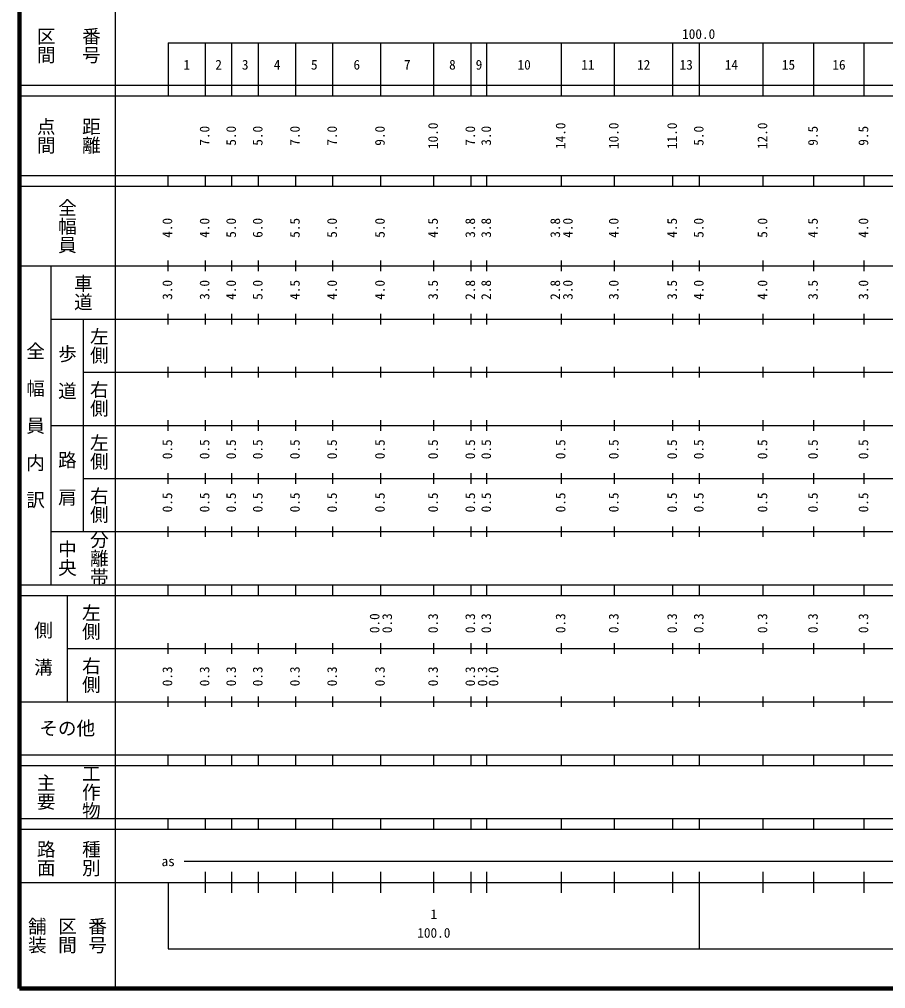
# Model space of a CAD drawing. Units: millimetres on the paper. Extents: x 40 to 680, y 20 to 380.
# Drawn here: x 40 to 203, y 20 to 202.4 of the extents above; entities that cross this region are included whole.
import ezdxf
from ezdxf.enums import TextEntityAlignment as Align

# ---------------------------------------------------------------- set-up
doc = ezdxf.new("R2010")
doc.units = ezdxf.units.MM
doc.layers.add('M-TTL', color=2, linetype='Continuous', lineweight=140)
doc.layers.add('M-TTL-BAND', color=7, linetype='Continuous', lineweight=25)
doc.styles.add('@ＭＳ ゴシック', font='')
doc.styles.add('ＭＳ ゴシック', font='')
doc.styles.get('@ＭＳ ゴシック').set_extended_font_data('@MS Gothic')
doc.styles.get('ＭＳ ゴシック').set_extended_font_data('MS Gothic')

msp = doc.modelspace()

# ---------------------------------------------------------------- linework, layer by layer
at = {"layer": 'M-TTL'}
for p, q in [((40, 380), (40, 20)), ((40, 20), (680, 20))]:
    msp.add_line(p, q, dxfattribs=at)
at = {"layer": 'M-TTL-BAND'}
for p, q in [((58, 370), (58, 20)), ((68, 198), (579, 198)), ((68, 198), (68, 188)), ((75, 188), (75, 198)), ((80, 188), (80, 198)), ((85, 188), (85, 198)), ((92, 188), (92, 198)), ((99, 188), (99, 198)), ((108, 188), (108, 198)), ((118, 188), (118, 198)), ((125, 188), (125, 198)), ((128, 188), (128, 198)), ((142, 188), (142, 198)), ((152, 188), (152, 198)), ((163, 188), (163, 198)), ((168, 188), (168, 198)), ((180, 188), (180, 198)), ((189.5, 188), (189.5, 198)), ((199, 188), (199, 198)), ((40, 190), (579, 190)), ((40, 188), (579, 188)), ((40, 173), (579, 173)), ((68, 171), (68, 173)), ((75, 171), (75, 173)), ((80, 171), (80, 173)), ((85, 171), (85, 173)), ((92, 171), (92, 173)), ((99, 171), (99, 173)), ((108, 171), (108, 173)), ((118, 171), (118, 173)), ((125, 171), (125, 173)), ((128, 171), (128, 173)), ((142, 171), (142, 173)), ((152, 171), (152, 173)), ((163, 171), (163, 173)), ((168, 171), (168, 173)), ((180, 171), (180, 173)), ((189.5, 171), (189.5, 173)), ((199, 171), (199, 173)), ((40, 171), (579, 171)), ((68, 155), (68, 157)), ((75, 155), (75, 157)), ((80, 155), (80, 157)), ((85, 155), (85, 157)), ((92, 155), (92, 157)), ((99, 155), (99, 157)), ((108, 155), (108, 157)), ((118, 155), (118, 157)), ((125, 155), (125, 157)), ((128, 155), (128, 157)), ((142, 155), (142, 157)), ((152, 155), (152, 157)), ((163, 155), (163, 157)), ((168, 155), (168, 157)), ((180, 155), (180, 157)), ((189.5, 155), (189.5, 157)), ((199, 155), (199, 157)), ((40, 156), (579, 156)), ((46, 96), (46, 156)), ((46, 146), (579, 146)), ((52, 146), (52, 106)), ((68, 145), (68, 147)), ((75, 145), (75, 147)), ((80, 145), (80, 147)), ((85, 145), (85, 147)), ((92, 145), (92, 147)), ((99, 145), (99, 147)), ((108, 145), (108, 147)), ((118, 145), (118, 147)), ((125, 145), (125, 147)), ((128, 145), (128, 147)), ((142, 145), (142, 147)), ((152, 145), (152, 147)), ((163, 145), (163, 147)), ((168, 145), (168, 147)), ((180, 145), (180, 147)), ((189.5, 145), (189.5, 147)), ((199, 145), (199, 147)), ((68, 135), (68, 137)), ((75, 135), (75, 137)), ((80, 135), (80, 137)), ((85, 135), (85, 137)), ((92, 135), (92, 137)), ((99, 135), (99, 137)), ((108, 135), (108, 137)), ((118, 135), (118, 137)), ((125, 135), (125, 137)), ((128, 135), (128, 137)), ((142, 135), (142, 137)), ((152, 135), (152, 137)), ((163, 135), (163, 137)), ((168, 135), (168, 137)), ((180, 135), (180, 137)), ((189.5, 135), (189.5, 137)), ((199, 135), (199, 137)), ((52, 136), (579, 136)), ((46, 126), (579, 126)), ((68, 125), (68, 127)), ((75, 125), (75, 127)), ((80, 125), (80, 127)), ((85, 125), (85, 127)), ((92, 125), (92, 127)), ((99, 125), (99, 127)), ((108, 125), (108, 127)), ((118, 125), (118, 127)), ((125, 125), (125, 127)), ((128, 125), (128, 127)), ((142, 125), (142, 127)), ((152, 125), (152, 127)), ((163, 125), (163, 127)), ((168, 125), (168, 127)), ((180, 125), (180, 127)), ((189.5, 125), (189.5, 127)), ((199, 125), (199, 127)), ((68, 115), (68, 117)), ((75, 115), (75, 117)), ((80, 115), (80, 117)), ((85, 115), (85, 117)), ((92, 115), (92, 117)), ((99, 115), (99, 117)), ((108, 115), (108, 117)), ((118, 115), (118, 117)), ((125, 115), (125, 117)), ((128, 115), (128, 117)), ((142, 115), (142, 117)), ((152, 115), (152, 117)), ((163, 115), (163, 117)), ((168, 115), (168, 117)), ((180, 115), (180, 117)), ((189.5, 115), (189.5, 117)), ((199, 115), (199, 117)), ((52, 116), (579, 116)), ((46, 106), (579, 106)), ((68, 105), (68, 107)), ((75, 105), (75, 107)), ((80, 105), (80, 107)), ((85, 105), (85, 107)), ((92, 105), (92, 107)), ((99, 105), (99, 107)), ((108, 105), (108, 107)), ((118, 105), (118, 107)), ((125, 105), (125, 107)), ((128, 105), (128, 107)), ((142, 105), (142, 107)), ((152, 105), (152, 107)), ((163, 105), (163, 107)), ((168, 105), (168, 107)), ((180, 105), (180, 107)), ((189.5, 105), (189.5, 107)), ((199, 105), (199, 107)), ((40, 96), (579, 96)), ((68, 94), (68, 96)), ((75, 94), (75, 96)), ((80, 94), (80, 96)), ((85, 94), (85, 96)), ((92, 94), (92, 96)), ((99, 94), (99, 96)), ((108, 94), (108, 96)), ((118, 94), (118, 96)), ((125, 94), (125, 96)), ((128, 94), (128, 96)), ((142, 94), (142, 96)), ((152, 94), (152, 96)), ((163, 94), (163, 96)), ((168, 94), (168, 96)), ((180, 94), (180, 96)), ((189.5, 94), (189.5, 96)), ((199, 94), (199, 96)), ((40, 94), (579, 94)), ((49, 94), (49, 74)), ((49, 84), (579, 84)), ((68, 83), (68, 85)), ((75, 83), (75, 85)), ((80, 83), (80, 85)), ((85, 83), (85, 85)), ((92, 83), (92, 85)), ((99, 83), (99, 85)), ((108, 83), (108, 85)), ((118, 83), (118, 85)), ((125, 83), (125, 85)), ((128, 83), (128, 85)), ((142, 83), (142, 85)), ((152, 83), (152, 85)), ((163, 83), (163, 85)), ((168, 83), (168, 85)), ((180, 83), (180, 85)), ((189.5, 83), (189.5, 85)), ((199, 83), (199, 85)), ((68, 73), (68, 75)), ((75, 73), (75, 75)), ((80, 73), (80, 75)), ((85, 73), (85, 75)), ((92, 73), (92, 75)), ((99, 73), (99, 75)), ((108, 73), (108, 75)), ((118, 73), (118, 75)), ((125, 73), (125, 75)), ((128, 73), (128, 75)), ((142, 73), (142, 75)), ((152, 73), (152, 75)), ((163, 73), (163, 75)), ((168, 73), (168, 75)), ((180, 73), (180, 75)), ((189.5, 73), (189.5, 75)), ((199, 73), (199, 75)), ((40, 74), (579, 74)), ((40, 64), (579, 64)), ((68, 62), (68, 64)), ((75, 62), (75, 64)), ((80, 62), (80, 64)), ((85, 62), (85, 64)), ((92, 62), (92, 64)), ((99, 62), (99, 64)), ((108, 62), (108, 64)), ((118, 62), (118, 64)), ((125, 62), (125, 64)), ((128, 62), (128, 64)), ((142, 62), (142, 64)), ((152, 62), (152, 64)), ((163, 62), (163, 64)), ((168, 62), (168, 64)), ((180, 62), (180, 64)), ((189.5, 62), (189.5, 64)), ((199, 62), (199, 64)), ((40, 62), (579, 62)), ((40, 52), (579, 52)), ((68, 50), (68, 52)), ((75, 50), (75, 52)), ((80, 50), (80, 52)), ((85, 50), (85, 52)), ((92, 50), (92, 52)), ((99, 50), (99, 52)), ((108, 50), (108, 52)), ((118, 50), (118, 52)), ((125, 50), (125, 52)), ((128, 50), (128, 52)), ((142, 50), (142, 52)), ((152, 50), (152, 52)), ((163, 50), (163, 52)), ((168, 50), (168, 52)), ((180, 50), (180, 52)), ((189.5, 50), (189.5, 52)), ((199, 50), (199, 52)), ((40, 50), (579, 50)), ((71, 44), (565, 44)), ((75, 38), (75, 42)), ((80, 38), (80, 42)), ((85, 38), (85, 42)), ((92, 38), (92, 42)), ((99, 38), (99, 42)), ((108, 38), (108, 42)), ((118, 38), (118, 42)), ((125, 38), (125, 42)), ((128, 38), (128, 42)), ((142, 38), (142, 42)), ((152, 38), (152, 42)), ((163, 38), (163, 42)), ((168, 27.5), (168, 42)), ((180, 38), (180, 42)), ((189.5, 38), (189.5, 42)), ((199, 38), (199, 42)), ((40, 40), (579, 40)), ((68, 40), (68, 27.5)), ((68, 27.5), (579, 27.5))]:
    msp.add_line(p, q, dxfattribs=at)

# ---------------------------------------------------------------- texts
at = {"layer": 'M-TTL-BAND', "style": '@ＭＳ ゴシック'}
for s, p in [('番号', (53.5, 197.5)), ('区間', (45, 197.5)), ('点間', (45, 180.5)), ('距離', (53.5, 180.5)), ('全幅員', (49, 163.5)), ('車道', (52, 151)), ('左側', (55, 141)), ('全\u3000幅\u3000員\u3000内\u3000訳', (43, 126)), ('歩\u3000道', (49, 136)), ('右側', (55, 131)), ('左側', (55, 121)), ('路\u3000肩', (49, 116)), ('右側', (55, 111)), ('分離帯', (55, 101)), ('中央', (49, 101)), ('左側', (53.5, 89)), ('側\u3000溝', (44.5, 84)), ('右側', (53.5, 79)), ('主要', (45, 57)), ('工作物', (53.5, 57)), ('路面', (45, 44.5)), ('種別', (53.5, 44.5)), ('舗装', (43.333, 30)), ('区間', (49, 30)), ('番号', (54.667, 30))]:
    msp.add_text(s, height=2.566, rotation=270, dxfattribs=at).set_placement(p, align=Align.MIDDLE_CENTER)
at = {"layer": 'M-TTL-BAND', "style": 'ＭＳ ゴシック'}
for s, p in [('100.0', (167.844, 198.195)), ('1', (71.5, 192.405)), ('2', (77.5, 192.405)), ('3', (82.5, 192.405)), ('4', (88.5, 192.405)), ('5', (95.5, 192.405)), ('6', (103.5, 192.405)), ('7', (113, 192.405)), ('8', (121.5, 192.405)), ('9', (126.5, 192.405)), ('10', (135, 192.405)), ('11', (147, 192.405)), ('12', (157.5, 192.405)), ('13', (165.5, 192.405)), ('14', (174, 192.405)), ('15', (184.75, 192.405)), ('16', (194.25, 192.405)), ('as', (68, 42.5)), ('1', (118, 32.523)), ('100.0', (118, 29.033))]:
    msp.add_text(s, height=1.833, dxfattribs=at).set_placement(p, align=Align.BOTTOM_CENTER)
for s, p in [('10.0', (119.309, 180.5)), ('14.0', (143.309, 180.5)), ('10.0', (153.309, 180.5)), ('11.0', (164.309, 180.5)), ('12.0', (181.309, 180.5)), ('7.0', (76.309, 180.5)), ('5.0', (81.309, 180.5)), ('5.0', (86.309, 180.5)), ('7.0', (93.309, 180.5)), ('7.0', (100.309, 180.5)), ('9.0', (109.309, 180.5)), ('7.0', (126.309, 180.5)), ('3.0', (129.309, 180.5)), ('5.0', (169.309, 180.5)), ('9.5', (190.809, 180.5)), ('9.5', (200.309, 180.5)), ('4.0', (69.309, 163.174)), ('4.0', (76.309, 163.174)), ('5.0', (81.309, 163.174)), ('6.0', (86.309, 163.174)), ('5.5', (93.309, 163.174)), ('5.0', (100.309, 163.174)), ('5.0', (109.309, 163.174)), ('4.5', (119.309, 163.174)), ('3.8', (126.309, 163.174)), ('3.8', (129.309, 163.174)), ('3.8', (142.309, 163.174)), ('4.0', (144.679, 163.174)), ('4.0', (153.309, 163.174)), ('4.5', (164.309, 163.174)), ('5.0', (169.309, 163.174)), ('5.0', (181.309, 163.174)), ('4.5', (190.809, 163.174)), ('4.0', (200.309, 163.174)), ('3.0', (69.309, 151.5)), ('3.0', (76.309, 151.5)), ('4.0', (81.309, 151.5)), ('5.0', (86.309, 151.5)), ('4.0', (100.309, 151.5)), ('4.0', (109.309, 151.5)), ('2.8', (126.309, 151.5)), ('2.8', (129.309, 151.5)), ('2.8', (142.309, 151.5)), ('3.0', (144.679, 151.5)), ('3.0', (153.309, 151.5)), ('4.0', (169.309, 151.5)), ('4.0', (181.309, 151.5)), ('3.0', (200.309, 151.5)), ('4.5', (93.309, 151.5)), ('3.5', (119.309, 151.5)), ('3.5', (164.309, 151.5)), ('3.5', (190.809, 151.5)), ('0.5', (69.309, 121.5)), ('0.5', (76.309, 121.5)), ('0.5', (81.309, 121.5)), ('0.5', (86.309, 121.5)), ('0.5', (93.309, 121.5)), ('0.5', (100.309, 121.5)), ('0.5', (109.309, 121.5)), ('0.5', (119.309, 121.5)), ('0.5', (126.309, 121.5)), ('0.5', (129.309, 121.5)), ('0.5', (143.309, 121.5)), ('0.5', (153.309, 121.5)), ('0.5', (164.309, 121.5)), ('0.5', (169.309, 121.5)), ('0.5', (181.309, 121.5)), ('0.5', (190.809, 121.5)), ('0.5', (200.309, 121.5)), ('0.5', (69.309, 111.5)), ('0.5', (76.309, 111.5)), ('0.5', (81.309, 111.5)), ('0.5', (86.309, 111.5)), ('0.5', (93.309, 111.5)), ('0.5', (100.309, 111.5)), ('0.5', (109.309, 111.5)), ('0.5', (119.309, 111.5)), ('0.5', (126.309, 111.5)), ('0.5', (129.309, 111.5)), ('0.5', (143.309, 111.5)), ('0.5', (153.309, 111.5)), ('0.5', (164.309, 111.5)), ('0.5', (169.309, 111.5)), ('0.5', (181.309, 111.5)), ('0.5', (190.809, 111.5)), ('0.5', (200.309, 111.5)), ('0.0', (108.309, 88.764)), ('0.3', (110.679, 88.764)), ('0.3', (119.309, 88.764)), ('0.3', (126.309, 88.764)), ('0.3', (129.309, 88.764)), ('0.3', (143.309, 88.764)), ('0.3', (153.309, 88.764)), ('0.3', (164.309, 88.764)), ('0.3', (169.309, 88.764)), ('0.3', (181.309, 88.764)), ('0.3', (190.809, 88.764)), ('0.3', (200.309, 88.764)), ('0.3', (69.309, 78.764)), ('0.3', (76.309, 78.764)), ('0.3', (81.309, 78.764)), ('0.3', (86.309, 78.764)), ('0.3', (93.309, 78.764)), ('0.3', (100.309, 78.764)), ('0.3', (109.309, 78.764)), ('0.3', (119.309, 78.764)), ('0.3', (126.309, 78.764)), ('0.3', (128.623, 78.764)), ('0.0', (130.679, 78.764))]:
    msp.add_text(s, height=1.833, rotation=90, dxfattribs=at).set_placement(p, align=Align.BOTTOM_CENTER)
msp.add_text('その他', height=2.566, dxfattribs=at).set_placement((49, 69), align=Align.MIDDLE_CENTER)

doc.saveas('drawing.dxf')
